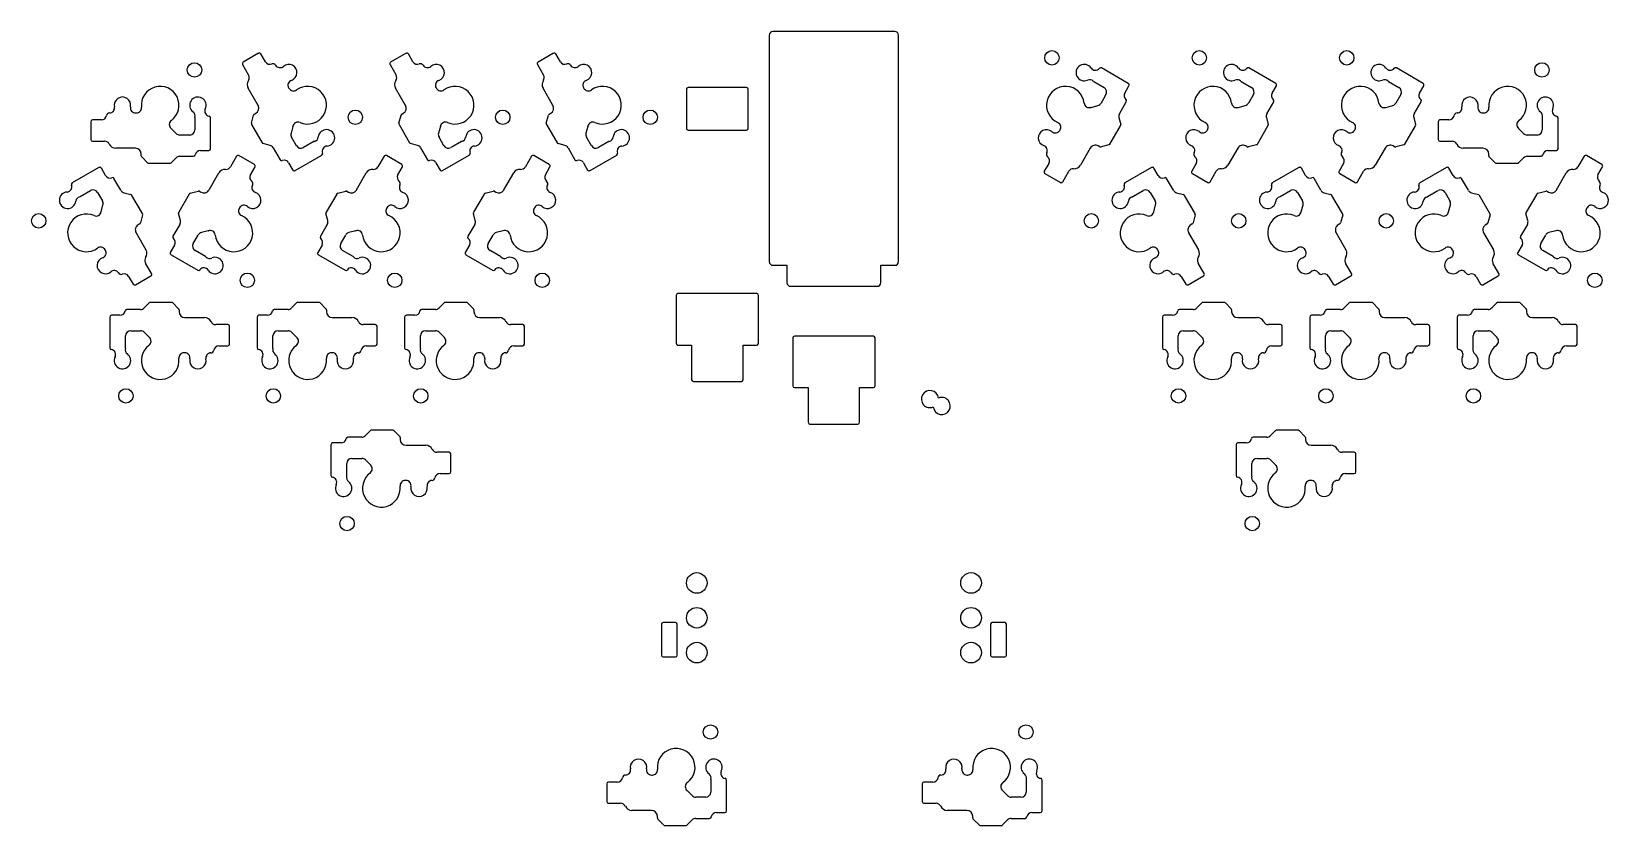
# Model space of a CAD drawing. Header units: millimetres. Extents: x 137 to 367, y -176 to -60.
import ezdxf

# ---------------------------------------------------------------- set-up
doc = ezdxf.new("R2010")
doc.units = ezdxf.units.MM

msp = doc.modelspace()

# ---------------------------------------------------------------- linework, layer by layer
for p, q in [((244.57, -60.93), (244.57, -93.95)), ((262.89, -60.39), (245.11, -60.39)), ((263.43, -93.95), (263.43, -60.93)), ((170.11, -63.57), (167.86, -64.87)), ((171.11, -64.8), (170.45, -63.66)), ((191.61, -63.57), (189.36, -64.87)), ((192.61, -64.8), (191.95, -63.66)), ((213.11, -63.57), (210.86, -64.87)), ((214.11, -64.8), (213.45, -63.66)), ((167.77, -65.21), (168.65, -66.75)), ((189.27, -65.21), (190.15, -66.75)), ((210.77, -65.21), (211.65, -66.75)), ((296.92, -67.95), (293.03, -65.7)), ((318.42, -67.95), (314.53, -65.7)), ((339.92, -67.95), (336.03, -65.7)), ((170.02, -71.16), (168.58, -68.67)), ((174.48, -68.6), (174.54, -68.69)), ((191.52, -71.16), (190.08, -68.67)), ((195.98, -68.6), (196.04, -68.69)), ((213.02, -71.16), (211.58, -68.67)), ((217.48, -68.6), (217.54, -68.69)), ((232.5, -68.82), (232.5, -74.52)), ((241.25, -68.57), (232.75, -68.57)), ((241.5, -74.52), (241.5, -68.82)), ((291.88, -67.69), (293.39, -68.57)), ((296.4, -69.36), (297.02, -68.29)), ((313.38, -67.69), (314.89, -68.57)), ((317.9, -69.36), (318.52, -68.29)), ((334.88, -67.69), (336.39, -68.57)), ((339.4, -69.36), (340.02, -68.29)), ((291.49, -71.45), (292.49, -71.18)), ((293.67, -69.59), (292.95, -70.83)), ((295.63, -72.38), (296.64, -70.64)), ((312.99, -71.45), (313.99, -71.18)), ((315.17, -69.59), (314.45, -70.83)), ((317.13, -72.38), (318.14, -70.64)), ((334.49, -71.45), (335.49, -71.18)), ((336.67, -69.59), (335.95, -70.83)), ((338.63, -72.38), (339.64, -70.64)), ((145.62, -73.54), (145.62, -76.14)), ((147.19, -73.29), (145.88, -73.29)), ((152.16, -72.27), (152.27, -72.27)), ((160.8, -72.99), (160.8, -74.74)), ((163.1, -77.49), (163.1, -72.99)), ((169.06, -73.76), (169.37, -72.6)), ((169.49, -72.45), (169.7, -72.32)), ((190.56, -73.76), (190.87, -72.6)), ((190.99, -72.45), (191.2, -72.32)), ((212.06, -73.76), (212.37, -72.6)), ((212.49, -72.45), (212.7, -72.32)), ((295.56, -72.95), (295.83, -73.95)), ((317.06, -72.95), (317.33, -73.95)), ((338.56, -72.95), (338.83, -73.95)), ((342.12, -73.54), (342.12, -76.14)), ((343.69, -73.29), (342.38, -73.29)), ((348.66, -72.27), (348.77, -72.27)), ((357.3, -72.99), (357.3, -74.74)), ((359.6, -77.49), (359.6, -72.99)), ((157.35, -74.54), (158.08, -75.27)), ((160.05, -75.49), (158.61, -75.49)), ((169.09, -73.95), (170.62, -76.61)), ((175.11, -74.23), (174.84, -75.23)), ((175.63, -77.04), (174.91, -75.8)), ((190.59, -73.95), (192.12, -76.61)), ((196.61, -74.23), (196.34, -75.23)), ((197.13, -77.04), (196.41, -75.8)), ((212.09, -73.95), (213.62, -76.61)), ((218.11, -74.23), (217.84, -75.23)), ((218.63, -77.04), (217.91, -75.8)), ((232.75, -74.77), (241.25, -74.77)), ((286.93, -74.81), (286.98, -74.72)), ((294.26, -76.81), (295.8, -74.14)), ((308.43, -74.81), (308.48, -74.72)), ((315.76, -76.81), (317.3, -74.14)), ((329.93, -74.81), (329.98, -74.72)), ((337.26, -76.81), (338.8, -74.14)), ((353.85, -74.54), (354.58, -75.27)), ((356.55, -75.49), (355.11, -75.49)), ((145.88, -76.39), (147.65, -76.39)), ((152.15, -77.42), (149.28, -77.42)), ((161.61, -77.74), (162.85, -77.74)), ((171.77, -77), (170.77, -76.73)), ((172.23, -77.35), (173.24, -79.09)), ((178.17, -76.44), (176.66, -77.31)), ((193.27, -77), (192.27, -76.73)), ((193.73, -77.35), (194.74, -79.09)), ((199.67, -76.44), (198.16, -77.31)), ((214.77, -77), (213.77, -76.73)), ((215.23, -77.35), (216.24, -79.09)), ((221.17, -76.44), (219.66, -77.31)), ((291.38, -77.4), (289.95, -79.89)), ((292.76, -77.21), (292.55, -77.08)), ((294.11, -76.92), (292.95, -77.23)), ((312.88, -77.4), (311.45, -79.89)), ((314.26, -77.21), (314.05, -77.08)), ((315.61, -76.92), (314.45, -77.23)), ((334.38, -77.4), (332.95, -79.89)), ((335.76, -77.21), (335.55, -77.08)), ((337.11, -76.92), (335.95, -77.23)), ((342.38, -76.39), (344.15, -76.39)), ((348.65, -77.42), (345.77, -77.42)), ((358.11, -77.74), (359.35, -77.74)), ((146.82, -80.22), (142.93, -82.47)), ((147.78, -81.38), (147.17, -80.31)), ((153, -78.52), (153, -78.27)), ((153.92, -79.54), (153.07, -78.69)), ((154.1, -79.61), (157.18, -79.61)), ((158.08, -78.81), (157.35, -79.54)), ((158.61, -78.59), (160.62, -78.59)), ((166.89, -78.58), (166, -80.12)), ((169.48, -79.79), (167.23, -78.49)), ((168.92, -81.27), (169.58, -80.13)), ((174.47, -79.52), (175.08, -80.59)), ((175.43, -80.68), (179.32, -78.43)), ((188.39, -78.58), (187.5, -80.12)), ((190.98, -79.79), (188.73, -78.49)), ((190.42, -81.27), (191.08, -80.13)), ((195.97, -79.52), (196.58, -80.59)), ((196.93, -80.68), (200.82, -78.43)), ((209.89, -78.58), (209, -80.12)), ((212.48, -79.79), (210.23, -78.49)), ((211.92, -81.27), (212.58, -80.13)), ((217.47, -79.52), (218.08, -80.59)), ((218.43, -80.68), (222.32, -78.43)), ((285.33, -79.63), (284.67, -80.77)), ((300.32, -80.22), (296.43, -82.47)), ((301.28, -81.38), (300.67, -80.31)), ((306.83, -79.63), (306.17, -80.77)), ((321.82, -80.22), (317.93, -82.47)), ((322.78, -81.38), (322.17, -80.31)), ((328.33, -79.63), (327.67, -80.77)), ((343.32, -80.22), (339.43, -82.47)), ((344.28, -81.38), (343.67, -80.31)), ((349.5, -78.52), (349.5, -78.27)), ((350.42, -79.54), (349.57, -78.69)), ((350.6, -79.61), (353.68, -79.61)), ((354.58, -78.81), (353.85, -79.54)), ((355.11, -78.59), (357.12, -78.59)), ((363.39, -78.58), (362.5, -80.12)), ((365.98, -79.79), (363.73, -78.49)), ((365.42, -81.27), (366.08, -80.13)), ((150.02, -83.55), (149.01, -81.81)), ((162.87, -83.5), (164.3, -81.01)), ((184.37, -83.5), (185.8, -81.01)), ((205.87, -83.5), (207.3, -81.01)), ((284.77, -81.11), (287.02, -82.41)), ((287.36, -82.32), (288.25, -80.78)), ((303.52, -83.55), (302.51, -81.81)), ((306.27, -81.11), (308.52, -82.41)), ((308.86, -82.32), (309.75, -80.78)), ((325.02, -83.55), (324.01, -81.81)), ((327.77, -81.11), (330.02, -82.41)), ((330.36, -82.32), (331.25, -80.78)), ((346.52, -83.55), (345.51, -81.81)), ((359.37, -83.5), (360.8, -81.01)), ((144.08, -84.46), (145.59, -83.59)), ((146.62, -83.86), (147.34, -85.1)), ((150.48, -83.9), (151.48, -84.17)), ((153.16, -86.95), (151.63, -84.29)), ((159.99, -84.09), (158.45, -86.76)), ((160.14, -83.98), (161.3, -83.67)), ((161.49, -83.69), (161.7, -83.82)), ((181.49, -84.09), (179.95, -86.76)), ((181.64, -83.98), (182.8, -83.67)), ((182.99, -83.69), (183.2, -83.82)), ((202.99, -84.09), (201.45, -86.76)), ((203.14, -83.98), (204.3, -83.67)), ((204.49, -83.69), (204.7, -83.82)), ((297.58, -84.46), (299.09, -83.59)), ((300.12, -83.86), (300.84, -85.1)), ((303.98, -83.9), (304.98, -84.17)), ((306.66, -86.95), (305.13, -84.29)), ((319.08, -84.46), (320.59, -83.59)), ((321.62, -83.86), (322.34, -85.1)), ((325.48, -83.9), (326.48, -84.17)), ((328.16, -86.95), (326.63, -84.29)), ((340.58, -84.46), (342.09, -83.59)), ((343.12, -83.86), (343.84, -85.1)), ((346.98, -83.9), (347.98, -84.17)), ((349.66, -86.95), (348.13, -84.29)), ((356.49, -84.09), (354.95, -86.76)), ((356.64, -83.98), (357.8, -83.67)), ((357.99, -83.69), (358.2, -83.82)), ((147.14, -86.67), (147.41, -85.67)), ((153.19, -87.14), (152.88, -88.3)), ((158.69, -87.95), (158.42, -86.95)), ((167.32, -86.09), (167.27, -86.18)), ((180.19, -87.95), (179.92, -86.95)), ((188.82, -86.09), (188.77, -86.18)), ((201.69, -87.95), (201.42, -86.95)), ((210.32, -86.09), (210.27, -86.18)), ((300.64, -86.67), (300.91, -85.67)), ((306.69, -87.14), (306.38, -88.3)), ((322.14, -86.67), (322.41, -85.67)), ((328.19, -87.14), (327.88, -88.3)), ((343.64, -86.67), (343.91, -85.67)), ((349.69, -87.14), (349.38, -88.3)), ((355.19, -87.95), (354.92, -86.95)), ((363.82, -86.09), (363.77, -86.18)), ((152.76, -88.45), (152.55, -88.58)), ((158.62, -88.52), (157.61, -90.26)), ((162.76, -89.45), (161.76, -89.72)), ((180.12, -88.52), (179.11, -90.26)), ((184.26, -89.45), (183.26, -89.72)), ((201.62, -88.52), (200.61, -90.26)), ((205.76, -89.45), (204.76, -89.72)), ((306.26, -88.45), (306.05, -88.58)), ((327.76, -88.45), (327.55, -88.58)), ((349.26, -88.45), (349.05, -88.58)), ((355.12, -88.52), (354.11, -90.26)), ((359.26, -89.45), (358.26, -89.72)), ((152.23, -89.74), (153.67, -92.23)), ((157.85, -91.54), (157.23, -92.61)), ((160.58, -91.31), (161.3, -90.07)), ((179.35, -91.54), (178.73, -92.61)), ((182.08, -91.31), (182.8, -90.07)), ((200.85, -91.54), (200.23, -92.61)), ((203.58, -91.31), (204.3, -90.07)), ((305.73, -89.74), (307.17, -92.23)), ((327.23, -89.74), (328.67, -92.23)), ((348.73, -89.74), (350.17, -92.23)), ((354.35, -91.54), (353.73, -92.61)), ((357.08, -91.31), (357.8, -90.07)), ((147.77, -92.3), (147.71, -92.21)), ((154.48, -95.69), (153.6, -94.15)), ((157.33, -92.95), (161.22, -95.2)), ((162.37, -93.21), (160.86, -92.33)), ((178.83, -92.95), (182.72, -95.2)), ((183.87, -93.21), (182.36, -92.33)), ((200.33, -92.95), (204.22, -95.2)), ((205.37, -93.21), (203.86, -92.33)), ((301.27, -92.3), (301.21, -92.21)), ((307.98, -95.69), (307.1, -94.15)), ((322.77, -92.3), (322.71, -92.21)), ((329.48, -95.69), (328.6, -94.15)), ((344.27, -92.3), (344.21, -92.21)), ((350.98, -95.69), (350.1, -94.15)), ((353.83, -92.95), (357.72, -95.2)), ((358.87, -93.21), (357.36, -92.33)), ((151.14, -96.1), (151.8, -97.24)), ((152.14, -97.33), (154.39, -96.03)), ((245.11, -94.49), (247.15, -94.49)), ((247.15, -94.49), (247.15, -97.01)), ((260.85, -94.49), (262.89, -94.49)), ((260.85, -97.01), (260.85, -94.49)), ((304.64, -96.1), (305.3, -97.24)), ((305.64, -97.33), (307.89, -96.03)), ((326.14, -96.1), (326.8, -97.24)), ((327.14, -97.33), (329.39, -96.03)), ((347.64, -96.1), (348.3, -97.24)), ((348.64, -97.33), (350.89, -96.03)), ((231, -98.87), (231, -105.87)), ((242.75, -98.62), (231.25, -98.62)), ((243, -105.87), (243, -98.87)), ((247.69, -97.55), (260.31, -97.55)), ((152.89, -100.93), (150.88, -100.93)), ((153.42, -100.71), (154.15, -99.98)), ((157.4, -99.91), (154.32, -99.91)), ((157.58, -99.98), (158.43, -100.83)), ((158.5, -101), (158.5, -101.25)), ((174.39, -100.93), (172.38, -100.93)), ((174.92, -100.71), (175.65, -99.98)), ((178.9, -99.91), (175.82, -99.91)), ((179.08, -99.98), (179.93, -100.83)), ((180, -101), (180, -101.25)), ((195.89, -100.93), (193.88, -100.93)), ((196.42, -100.71), (197.15, -99.98)), ((200.4, -99.91), (197.32, -99.91)), ((200.58, -99.98), (201.43, -100.83)), ((201.5, -101), (201.5, -101.25)), ((306.39, -100.93), (304.38, -100.93)), ((306.92, -100.71), (307.65, -99.98)), ((310.9, -99.91), (307.82, -99.91)), ((311.08, -99.98), (311.93, -100.83)), ((312, -101), (312, -101.25)), ((327.89, -100.93), (325.88, -100.93)), ((328.42, -100.71), (329.15, -99.98)), ((332.4, -99.91), (329.32, -99.91)), ((332.58, -99.98), (333.43, -100.83)), ((333.5, -101), (333.5, -101.25)), ((349.39, -100.93), (347.38, -100.93)), ((349.92, -100.71), (350.65, -99.98)), ((353.9, -99.91), (350.82, -99.91)), ((354.08, -99.98), (354.93, -100.83)), ((355, -101), (355, -101.25)), ((148.4, -102.03), (148.4, -106.53)), ((149.89, -101.78), (148.65, -101.78)), ((159.35, -102.11), (162.22, -102.11)), ((165.62, -103.13), (163.85, -103.13)), ((165.88, -105.98), (165.88, -103.38)), ((169.9, -102.03), (169.9, -106.53)), ((171.39, -101.78), (170.15, -101.78)), ((180.85, -102.11), (183.72, -102.11)), ((187.12, -103.13), (185.35, -103.13)), ((187.38, -105.98), (187.38, -103.38)), ((191.4, -102.03), (191.4, -106.53)), ((192.89, -101.78), (191.65, -101.78)), ((202.35, -102.11), (205.22, -102.11)), ((208.62, -103.13), (206.85, -103.13)), ((208.88, -105.98), (208.88, -103.38)), ((301.9, -102.03), (301.9, -106.53)), ((303.39, -101.78), (302.15, -101.78)), ((312.85, -102.11), (315.73, -102.11)), ((319.12, -103.13), (317.35, -103.13)), ((319.38, -105.98), (319.38, -103.38)), ((323.4, -102.03), (323.4, -106.53)), ((324.89, -101.78), (323.65, -101.78)), ((334.35, -102.11), (337.23, -102.11)), ((340.62, -103.13), (338.85, -103.13)), ((340.88, -105.98), (340.88, -103.38)), ((344.9, -102.03), (344.9, -106.53)), ((346.39, -101.78), (345.15, -101.78)), ((355.85, -102.11), (358.73, -102.11)), ((362.12, -103.13), (360.35, -103.13)), ((362.38, -105.98), (362.38, -103.38)), ((150.7, -106.53), (150.7, -104.78)), ((151.45, -104.03), (152.89, -104.03)), ((154.15, -104.98), (153.42, -104.25)), ((172.2, -106.53), (172.2, -104.78)), ((172.95, -104.03), (174.39, -104.03)), ((175.65, -104.98), (174.92, -104.25)), ((193.7, -106.53), (193.7, -104.78)), ((194.45, -104.03), (195.89, -104.03)), ((197.15, -104.98), (196.42, -104.25)), ((248, -105.08), (248, -112.08)), ((259.75, -104.83), (248.25, -104.83)), ((260, -112.08), (260, -105.08)), ((304.2, -106.53), (304.2, -104.78)), ((304.95, -104.03), (306.39, -104.03)), ((307.65, -104.98), (306.92, -104.25)), ((325.7, -106.53), (325.7, -104.78)), ((326.45, -104.03), (327.89, -104.03)), ((329.15, -104.98), (328.42, -104.25)), ((347.2, -106.53), (347.2, -104.78)), ((347.95, -104.03), (349.39, -104.03)), ((350.65, -104.98), (349.92, -104.25)), ((159.34, -107.25), (159.23, -107.25)), ((164.31, -106.23), (165.62, -106.23)), ((180.84, -107.25), (180.73, -107.25)), ((185.81, -106.23), (187.12, -106.23)), ((202.34, -107.25), (202.23, -107.25)), ((207.31, -106.23), (208.62, -106.23)), ((231.25, -106.12), (233.25, -106.12)), ((233.25, -106.12), (233.25, -111.17)), ((240.75, -111.17), (240.75, -106.12)), ((240.75, -106.12), (242.75, -106.12)), ((312.84, -107.25), (312.73, -107.25)), ((317.81, -106.23), (319.12, -106.23)), ((334.34, -107.25), (334.23, -107.25)), ((339.31, -106.23), (340.62, -106.23)), ((355.84, -107.25), (355.73, -107.25)), ((360.81, -106.23), (362.12, -106.23)), ((233.5, -111.42), (240.5, -111.42)), ((248.25, -112.33), (250.25, -112.33)), ((250.25, -112.33), (250.25, -117.38)), ((257.75, -117.38), (257.75, -112.33)), ((257.75, -112.33), (259.75, -112.33)), ((185.14, -119.55), (183.12, -119.55)), ((185.67, -119.33), (186.4, -118.6)), ((189.65, -118.53), (186.57, -118.53)), ((189.83, -118.6), (190.68, -119.45)), ((250.5, -117.63), (257.5, -117.63)), ((317.14, -119.55), (315.12, -119.55)), ((317.67, -119.33), (318.4, -118.6)), ((321.65, -118.53), (318.57, -118.53)), ((321.83, -118.6), (322.68, -119.45)), ((180.65, -120.65), (180.65, -125.15)), ((182.14, -120.4), (180.9, -120.4)), ((190.75, -119.62), (190.75, -119.88)), ((191.6, -120.72), (194.47, -120.72)), ((197.88, -121.75), (196.1, -121.75)), ((312.65, -120.65), (312.65, -125.15)), ((314.14, -120.4), (312.9, -120.4)), ((322.75, -119.62), (322.75, -119.88)), ((323.6, -120.72), (326.48, -120.72)), ((329.88, -121.75), (328.1, -121.75)), ((182.95, -125.15), (182.95, -123.4)), ((183.7, -122.65), (185.14, -122.65)), ((186.4, -123.6), (185.67, -122.87)), ((198.12, -124.6), (198.12, -122)), ((314.95, -125.15), (314.95, -123.4)), ((315.7, -122.65), (317.14, -122.65)), ((318.4, -123.6), (317.67, -122.87)), ((330.12, -124.6), (330.12, -122)), ((191.59, -125.88), (191.48, -125.88)), ((196.56, -124.85), (197.88, -124.85)), ((323.59, -125.88), (323.48, -125.88)), ((328.56, -124.85), (329.88, -124.85)), ((228.85, -146.84), (228.85, -151.34)), ((230.9, -146.59), (229.1, -146.59)), ((231.15, -151.34), (231.15, -146.84)), ((276.85, -146.84), (276.85, -151.34)), ((278.9, -146.59), (277.1, -146.59)), ((279.15, -151.34), (279.15, -146.84)), ((229.1, -151.59), (230.9, -151.59)), ((277.1, -151.59), (278.9, -151.59)), ((220.88, -170.1), (220.88, -172.7)), ((222.44, -169.85), (221.12, -169.85)), ((227.41, -168.83), (227.52, -168.83)), ((236.05, -169.55), (236.05, -171.3)), ((238.35, -174.05), (238.35, -169.55)), ((266.88, -170.1), (266.88, -172.7)), ((268.44, -169.85), (267.12, -169.85)), ((273.41, -168.83), (273.52, -168.83)), ((282.05, -169.55), (282.05, -171.3)), ((284.35, -174.05), (284.35, -169.55)), ((232.6, -171.1), (233.33, -171.83)), ((235.3, -172.05), (233.86, -172.05)), ((278.6, -171.1), (279.33, -171.83)), ((281.3, -172.05), (279.86, -172.05)), ((221.12, -172.95), (222.9, -172.95)), ((227.4, -173.98), (224.53, -173.98)), ((236.86, -174.3), (238.1, -174.3)), ((267.12, -172.95), (268.9, -172.95)), ((273.4, -173.98), (270.52, -173.98)), ((282.86, -174.3), (284.1, -174.3)), ((228.25, -175.08), (228.25, -174.83)), ((229.17, -176.11), (228.32, -175.26)), ((229.35, -176.18), (232.43, -176.18)), ((233.33, -175.37), (232.6, -176.11)), ((233.86, -175.15), (235.88, -175.15)), ((274.25, -175.08), (274.25, -174.83)), ((275.17, -176.11), (274.32, -175.26)), ((275.35, -176.18), (278.43, -176.18)), ((279.33, -175.37), (278.6, -176.11)), ((279.86, -175.15), (281.88, -175.15))]:
    msp.add_line(p, q)
for centre, radius in [((285.79, -64.23), 1.05), ((307.29, -64.23), 1.05), ((328.79, -64.23), 1.05), ((160.75, -65.99), 1.05), ((357.25, -65.99), 1.05), ((184.21, -72.9), 1.05), ((205.71, -72.9), 1.05), ((227.21, -72.9), 1.05), ((138.04, -88), 1.05), ((291.54, -88), 1.05), ((313.04, -88), 1.05), ((334.54, -88), 1.05), ((168.46, -96.67), 1.05), ((189.96, -96.67), 1.05), ((211.46, -96.67), 1.05), ((364.96, -96.67), 1.05), ((150.75, -113.53), 1.05), ((172.25, -113.53), 1.05), ((193.75, -113.53), 1.05), ((304.25, -113.53), 1.05), ((325.75, -113.53), 1.05), ((347.25, -113.53), 1.05), ((183, -132.15), 1.05), ((315, -132.15), 1.05), ((234, -140.81), 1.5), ((274, -140.81), 1.5), ((234, -145.89), 1.5), ((274, -145.89), 1.5), ((234, -150.97), 1.5), ((274, -150.97), 1.5), ((236, -162.55), 1.05), ((282, -162.55), 1.05)]:
    msp.add_circle(centre, radius)
for centre, radius, start, end in [((245.11, -60.93), 0.54, 90, 180), ((262.89, -60.93), 0.54, 0, 90), ((170.23, -63.79), 0.25, 30, 120), ((191.73, -63.79), 0.25, 30, 120), ((213.23, -63.79), 0.25, 30, 120), ((167.98, -65.09), 0.25, 120, 210), ((171.76, -64.42), 0.75, 210, 291.6145), ((172.2, -65.54), 0.45, 31.8377, 111.6145), ((173.22, -64.91), 0.75, 211.8377, 311.106), ((174.5, -66.38), 1.2, 288.9125, 131.0871), ((189.48, -65.09), 0.25, 120, 210), ((193.26, -64.42), 0.75, 210, 291.6145), ((193.7, -65.54), 0.45, 31.8377, 111.6145), ((194.72, -64.91), 0.75, 211.8377, 311.106), ((196, -66.38), 1.2, 288.9125, 131.0871), ((210.98, -65.09), 0.25, 120, 210), ((214.76, -64.42), 0.75, 210, 291.6145), ((215.2, -65.54), 0.45, 31.8377, 111.6145), ((216.22, -64.91), 0.75, 211.8377, 311.106), ((217.5, -66.38), 1.2, 288.9125, 131.0871), ((290.5, -66.38), 1.2, 33.7901, 293.5189), ((292.12, -65.29), 0.75, 213.7901, 321.4018), ((292.9, -65.92), 0.25, 60, 141.4018), ((312, -66.38), 1.2, 33.7901, 293.5189), ((313.62, -65.29), 0.75, 213.7901, 321.4018), ((314.4, -65.92), 0.25, 60, 141.4018), ((333.5, -66.38), 1.2, 33.7901, 293.5189), ((335.12, -65.29), 0.75, 213.7901, 321.4018), ((335.9, -65.92), 0.25, 60, 141.4018), ((155.75, -71.14), 2.75, 306.4051, 546.1506), ((169.49, -68.14), 1.05, 145.5028, 210), ((168, -67.13), 0.75, 325.5176, 30), ((175.13, -68.22), 0.75, 108.9125, 210), ((175.19, -68.31), 0.75, 210, 306.1506), ((177.25, -71.14), 2.75, 246.4051, 126.1506), ((190.99, -68.14), 1.05, 145.5028, 210), ((189.5, -67.13), 0.75, 325.5176, 30), ((196.63, -68.22), 0.75, 108.9125, 210), ((196.69, -68.31), 0.75, 210, 306.1506), ((198.75, -71.14), 2.75, 246.4051, 126.1506), ((212.49, -68.14), 1.05, 145.5028, 210), ((211, -67.13), 0.75, 325.5176, 30), ((218.13, -68.22), 0.75, 108.9125, 210), ((218.19, -68.31), 0.75, 210, 306.1506), ((220.25, -71.14), 2.75, 246.4051, 126.1506), ((232.75, -68.82), 0.25, 90, 180), ((241.25, -68.82), 0.25, 0, 90), ((287.75, -71.14), 2.75, 6.4051, 246.1506), ((291.28, -68.16), 0.75, 43.6147, 113.5041), ((292, -67.48), 0.25, 223.6147, 240), ((293.02, -69.22), 0.75, 330, 60), ((296.8, -68.17), 0.25, 330, 60), ((309.25, -71.14), 2.75, 6.4051, 246.1506), ((312.78, -68.16), 0.75, 43.6147, 113.5041), ((313.5, -67.48), 0.25, 223.6147, 240), ((314.52, -69.22), 0.75, 330, 60), ((318.3, -68.17), 0.25, 330, 60), ((330.75, -71.14), 2.75, 6.4051, 246.1506), ((334.28, -68.16), 0.75, 43.6147, 113.5041), ((335, -67.48), 0.25, 223.6147, 240), ((336.02, -69.22), 0.75, 330, 60), ((339.8, -68.17), 0.25, 330, 60), ((352.25, -71.14), 2.75, 306.4051, 546.1506), ((150.25, -71.14), 1.2, 348.9125, 551.0871), ((161.25, -71.14), 1.2, 333.7901, 593.5189), ((169.28, -71.58), 0.85, 300, 30), ((190.78, -71.58), 0.85, 300, 30), ((212.28, -71.58), 0.85, 300, 30), ((291.23, -70.75), 0.75, 186.4199, 289.2931), ((292.3, -70.46), 0.75, 285, 330), ((297.05, -69.74), 0.75, 150, 231.3731), ((296.42, -70.52), 0.25, 330, 51.3731), ((312.73, -70.75), 0.75, 186.4199, 289.2931), ((313.8, -70.46), 0.75, 285, 330), ((318.55, -69.74), 0.75, 150, 231.3731), ((317.92, -70.52), 0.25, 330, 51.3731), ((334.23, -70.75), 0.75, 186.4199, 289.2931), ((335.3, -70.46), 0.75, 285, 330), ((340.05, -69.74), 0.75, 150, 231.3731), ((339.42, -70.52), 0.25, 330, 51.3731), ((346.75, -71.14), 1.2, 348.9125, 551.0871), ((357.75, -71.14), 1.2, 333.7901, 593.5189), ((145.88, -73.54), 0.25, 90, 180), ((147.19, -72.54), 0.75, 270, 351.6145), ((148.38, -72.72), 0.45, 91.8377, 171.6145), ((148.34, -71.52), 0.75, 271.8377, 371.106), ((152.16, -71.52), 0.75, 168.9125, 270), ((152.27, -71.52), 0.75, 270, 366.1506), ((157.83, -73.96), 0.75, 126.4199, 229.2931), ((160.09, -72.71), 0.75, 343.6147, 413.5041), ((161.05, -72.99), 0.25, 523.6147, 540), ((163, -72), 0.75, 153.7901, 261.4018), ((162.85, -72.99), 0.25, 0, 81.4018), ((169.61, -72.66), 0.25, 120, 165), ((191.11, -72.66), 0.25, 120, 165), ((212.61, -72.66), 0.25, 120, 165), ((291.56, -71.69), 0.25, 105, 109.2931), ((296.28, -72.76), 0.75, 150, 195), ((313.06, -71.69), 0.25, 105, 109.2931), ((317.78, -72.76), 0.75, 150, 195), ((334.56, -71.69), 0.25, 105, 109.2931), ((339.28, -72.76), 0.75, 150, 195), ((342.38, -73.54), 0.25, 90, 180), ((343.69, -72.54), 0.75, 270, 351.6145), ((344.88, -72.72), 0.45, 91.8377, 171.6145), ((344.84, -71.52), 0.75, 271.8377, 371.106), ((348.66, -71.52), 0.75, 168.9125, 270), ((348.77, -71.52), 0.75, 270, 366.1506), ((354.33, -73.96), 0.75, 126.4199, 229.2931), ((356.59, -72.71), 0.75, 343.6147, 413.5041), ((357.55, -72.99), 0.25, 523.6147, 540), ((359.5, -72), 0.75, 153.7901, 261.4018), ((359.35, -72.99), 0.25, 0, 81.4018), ((157.18, -74.72), 0.25, 45, 49.2931), ((158.61, -74.74), 0.75, 225, 270), ((160.05, -74.74), 0.75, 270, 360), ((169.3, -73.82), 0.25, 165, 210), ((175.56, -75.42), 0.75, 165, 210), ((175.85, -74.35), 0.75, 66.4199, 169.2931), ((174.87, -74.16), 0.25, 345, 349.2931), ((178.06, -75.68), 0.75, 283.6147, 353.5041), ((180, -75.9), 1.2, 273.7901, 173.5189), ((190.8, -73.82), 0.25, 165, 210), ((197.06, -75.42), 0.75, 165, 210), ((197.35, -74.35), 0.75, 66.4199, 169.2931), ((196.37, -74.16), 0.25, 345, 349.2931), ((199.56, -75.68), 0.75, 283.6147, 353.5041), ((201.5, -75.9), 1.2, 273.7901, 173.5189), ((212.3, -73.82), 0.25, 165, 210), ((218.56, -75.42), 0.75, 165, 210), ((218.85, -74.35), 0.75, 66.4199, 169.2931), ((217.87, -74.16), 0.25, 345, 349.2931), ((221.06, -75.68), 0.75, 283.6147, 353.5041), ((223, -75.9), 1.2, 273.7901, 173.5189), ((232.75, -74.52), 0.25, 180, 270), ((241.25, -74.52), 0.25, 270, 360), ((285, -75.9), 1.2, 48.9125, 251.0871), ((286.28, -74.43), 0.75, 228.9125, 330), ((286.33, -74.34), 0.75, 330, 66.1506), ((295.59, -74.02), 0.25, 330, 15), ((306.5, -75.9), 1.2, 48.9125, 251.0871), ((307.78, -74.43), 0.75, 228.9125, 330), ((307.83, -74.34), 0.75, 330, 66.1506), ((317.09, -74.02), 0.25, 330, 15), ((328, -75.9), 1.2, 48.9125, 251.0871), ((329.28, -74.43), 0.75, 228.9125, 330), ((329.33, -74.34), 0.75, 330, 66.1506), ((338.59, -74.02), 0.25, 330, 15), ((353.68, -74.72), 0.25, 45, 49.2931), ((355.11, -74.74), 0.75, 225, 270), ((356.55, -74.74), 0.75, 270, 360), ((145.88, -76.14), 0.25, 180, 270), ((147.65, -77.14), 0.75, 25.5176, 90), ((149.28, -76.36), 1.05, 205.5028, 270), ((152.15, -78.27), 0.85, 0, 90), ((161.61, -78.49), 0.75, 90, 171.3731), ((162.85, -77.49), 0.25, 270, 360), ((170.84, -76.49), 0.25, 210, 255), ((171.58, -77.72), 0.75, 30, 75), ((176.28, -76.66), 0.75, 210, 300), ((178.3, -76.65), 0.25, 103.6147, 120), ((179.2, -78.21), 0.25, 300, 21.4018), ((180.13, -77.85), 0.75, 93.7901, 201.4018), ((192.34, -76.49), 0.25, 210, 255), ((193.08, -77.72), 0.75, 30, 75), ((197.78, -76.66), 0.75, 210, 300), ((199.8, -76.65), 0.25, 103.6147, 120), ((200.7, -78.21), 0.25, 300, 21.4018), ((201.63, -77.85), 0.75, 93.7901, 201.4018), ((213.84, -76.49), 0.25, 210, 255), ((214.58, -77.72), 0.75, 30, 75), ((219.28, -76.66), 0.75, 210, 300), ((221.3, -76.65), 0.25, 103.6147, 120), ((222.2, -78.21), 0.25, 300, 21.4018), ((223.13, -77.85), 0.75, 93.7901, 201.4018), ((284.37, -77.75), 0.75, 331.8377, 71.106), ((285.43, -78.31), 0.45, 151.8377, 231.6145), ((292.12, -77.82), 0.85, 60, 150), ((292.89, -76.99), 0.25, 240, 285), ((294.05, -76.68), 0.25, 285, 330), ((305.87, -77.75), 0.75, 331.8377, 71.106), ((306.93, -78.31), 0.45, 151.8377, 231.6145), ((313.62, -77.82), 0.85, 60, 150), ((314.39, -76.99), 0.25, 240, 285), ((315.55, -76.68), 0.25, 285, 330), ((327.37, -77.75), 0.75, 331.8377, 71.106), ((328.43, -78.31), 0.45, 151.8377, 231.6145), ((335.12, -77.82), 0.85, 60, 150), ((335.89, -76.99), 0.25, 240, 285), ((337.05, -76.68), 0.25, 285, 330), ((342.38, -76.14), 0.25, 180, 270), ((344.15, -77.14), 0.75, 25.5176, 90), ((345.77, -76.36), 1.05, 205.5028, 270), ((348.65, -78.27), 0.85, 0, 90), ((358.11, -78.49), 0.75, 90, 171.3731), ((359.35, -77.49), 0.25, 270, 360), ((146.95, -80.44), 0.25, 30, 120), ((153.25, -78.52), 0.25, 180, 225), ((154.1, -79.36), 0.25, 225, 270), ((157.18, -79.36), 0.25, 270, 315), ((158.61, -79.34), 0.75, 90, 135), ((160.62, -78.34), 0.25, 270, 351.3731), ((165.35, -79.75), 0.75, 265.5176, 330), ((167.11, -78.71), 0.25, 60, 150), ((169.36, -80.01), 0.25, 330, 60), ((173.45, -78.96), 0.25, 210, 291.3731), ((173.82, -79.89), 0.75, 30, 111.3731), ((186.85, -79.75), 0.75, 265.5176, 330), ((188.61, -78.71), 0.25, 60, 150), ((190.86, -80.01), 0.25, 330, 60), ((194.95, -78.96), 0.25, 210, 291.3731), ((195.32, -79.89), 0.75, 30, 111.3731), ((208.35, -79.75), 0.75, 265.5176, 330), ((210.11, -78.71), 0.25, 60, 150), ((212.36, -80.01), 0.25, 330, 60), ((216.45, -78.96), 0.25, 210, 291.3731), ((216.82, -79.89), 0.75, 30, 111.3731), ((284.68, -79.26), 0.75, 330, 51.6145), ((288.9, -81.15), 0.75, 85.5176, 150), ((289.04, -79.36), 1.05, 265.5028, 330), ((300.45, -80.44), 0.25, 30, 120), ((306.18, -79.26), 0.75, 330, 51.6145), ((310.4, -81.15), 0.75, 85.5176, 150), ((310.54, -79.36), 1.05, 265.5028, 330), ((321.95, -80.44), 0.25, 30, 120), ((327.68, -79.26), 0.75, 330, 51.6145), ((331.9, -81.15), 0.75, 85.5176, 150), ((332.04, -79.36), 1.05, 265.5028, 330), ((343.45, -80.44), 0.25, 30, 120), ((349.75, -78.52), 0.25, 180, 225), ((350.6, -79.36), 0.25, 225, 270), ((353.68, -79.36), 0.25, 270, 315), ((355.11, -79.34), 0.75, 90, 135), ((357.12, -78.34), 0.25, 270, 351.3731), ((361.85, -79.75), 0.75, 265.5176, 330), ((363.61, -78.71), 0.25, 60, 150), ((365.86, -80.01), 0.25, 330, 60), ((142.12, -83.05), 0.75, 273.7901, 21.4018), ((143.05, -82.69), 0.25, 120, 201.4018), ((148.43, -81.01), 0.75, 210, 291.3731), ((148.8, -81.94), 0.25, 30, 111.3731), ((165.21, -81.54), 1.05, 85.5028, 150), ((169.57, -81.64), 0.75, 150, 231.6145), ((168.82, -82.59), 0.45, 331.8377, 51.6145), ((175.3, -80.46), 0.25, 210, 300), ((186.71, -81.54), 1.05, 85.5028, 150), ((191.07, -81.64), 0.75, 150, 231.6145), ((190.32, -82.59), 0.45, 331.8377, 51.6145), ((196.8, -80.46), 0.25, 210, 300), ((208.21, -81.54), 1.05, 85.5028, 150), ((212.57, -81.64), 0.75, 150, 231.6145), ((211.82, -82.59), 0.45, 331.8377, 51.6145), ((218.3, -80.46), 0.25, 210, 300), ((284.89, -80.89), 0.25, 150, 240), ((287.14, -82.19), 0.25, 240, 330), ((295.62, -83.05), 0.75, 273.7901, 21.4018), ((296.55, -82.69), 0.25, 120, 201.4018), ((301.93, -81.01), 0.75, 210, 291.3731), ((302.3, -81.94), 0.25, 30, 111.3731), ((306.39, -80.89), 0.25, 150, 240), ((308.64, -82.19), 0.25, 240, 330), ((317.12, -83.05), 0.75, 273.7901, 21.4018), ((318.05, -82.69), 0.25, 120, 201.4018), ((323.43, -81.01), 0.75, 210, 291.3731), ((323.8, -81.94), 0.25, 30, 111.3731), ((327.89, -80.89), 0.25, 150, 240), ((330.14, -82.19), 0.25, 240, 330), ((338.62, -83.05), 0.75, 273.7901, 21.4018), ((339.55, -82.69), 0.25, 120, 201.4018), ((344.93, -81.01), 0.75, 210, 291.3731), ((345.3, -81.94), 0.25, 30, 111.3731), ((361.71, -81.54), 1.05, 85.5028, 150), ((366.07, -81.64), 0.75, 150, 231.6145), ((365.32, -82.59), 0.45, 331.8377, 51.6145), ((142.25, -85), 1.2, 93.7901, 353.5189), ((144.19, -85.22), 0.75, 103.6147, 173.5041), ((143.95, -84.25), 0.25, 283.6147, 300), ((145.97, -84.24), 0.75, 30, 120), ((150.67, -83.18), 0.75, 210, 255), ((151.41, -84.41), 0.25, 30, 75), ((160.2, -84.22), 0.25, 105, 150), ((161.36, -83.91), 0.25, 60, 105), ((162.13, -83.08), 0.85, 240, 330), ((169.25, -85), 1.2, 228.9125, 71.0871), ((169.88, -83.15), 0.75, 151.8377, 251.106), ((181.7, -84.22), 0.25, 105, 150), ((182.86, -83.91), 0.25, 60, 105), ((183.63, -83.08), 0.85, 240, 330), ((190.75, -85), 1.2, 228.9125, 71.0871), ((191.38, -83.15), 0.75, 151.8377, 251.106), ((203.2, -84.22), 0.25, 105, 150), ((204.36, -83.91), 0.25, 60, 105), ((205.13, -83.08), 0.85, 240, 330), ((212.25, -85), 1.2, 228.9125, 71.0871), ((212.88, -83.15), 0.75, 151.8377, 251.106), ((295.75, -85), 1.2, 93.7901, 353.5189), ((297.69, -85.22), 0.75, 103.6147, 173.5041), ((297.45, -84.25), 0.25, 283.6147, 300), ((299.47, -84.24), 0.75, 30, 120), ((304.17, -83.18), 0.75, 210, 255), ((304.91, -84.41), 0.25, 30, 75), ((317.25, -85), 1.2, 93.7901, 353.5189), ((319.19, -85.22), 0.75, 103.6147, 173.5041), ((318.95, -84.25), 0.25, 283.6147, 300), ((320.97, -84.24), 0.75, 30, 120), ((325.67, -83.18), 0.75, 210, 255), ((326.41, -84.41), 0.25, 30, 75), ((338.75, -85), 1.2, 93.7901, 353.5189), ((340.69, -85.22), 0.75, 103.6147, 173.5041), ((340.45, -84.25), 0.25, 283.6147, 300), ((342.47, -84.24), 0.75, 30, 120), ((347.17, -83.18), 0.75, 210, 255), ((347.91, -84.41), 0.25, 30, 75), ((356.7, -84.22), 0.25, 105, 150), ((357.86, -83.91), 0.25, 60, 105), ((358.63, -83.08), 0.85, 240, 330), ((365.75, -85), 1.2, 228.9125, 71.0871), ((366.38, -83.15), 0.75, 151.8377, 251.106), ((145, -89.76), 2.75, 66.4051, 306.1506), ((146.4, -86.55), 0.75, 246.4199, 349.2931), ((147.38, -86.74), 0.25, 165, 169.2931), ((146.69, -85.48), 0.75, 345, 30), ((152.95, -87.08), 0.25, 345, 30), ((158.66, -86.88), 0.25, 150, 195), ((166.5, -89.76), 2.75, 186.4051, 66.1506), ((167.92, -86.56), 0.75, 150, 246.1506), ((167.97, -86.47), 0.75, 48.9125, 150), ((180.16, -86.88), 0.25, 150, 195), ((188, -89.76), 2.75, 186.4051, 66.1506), ((189.42, -86.56), 0.75, 150, 246.1506), ((189.47, -86.47), 0.75, 48.9125, 150), ((201.66, -86.88), 0.25, 150, 195), ((209.5, -89.76), 2.75, 186.4051, 66.1506), ((210.92, -86.56), 0.75, 150, 246.1506), ((210.97, -86.47), 0.75, 48.9125, 150), ((298.5, -89.76), 2.75, 66.4051, 306.1506), ((299.9, -86.55), 0.75, 246.4199, 349.2931), ((300.88, -86.74), 0.25, 165, 169.2931), ((300.19, -85.48), 0.75, 345, 30), ((306.45, -87.08), 0.25, 345, 30), ((320, -89.76), 2.75, 66.4051, 306.1506), ((321.4, -86.55), 0.75, 246.4199, 349.2931), ((322.38, -86.74), 0.25, 165, 169.2931), ((321.69, -85.48), 0.75, 345, 30), ((327.95, -87.08), 0.25, 345, 30), ((341.5, -89.76), 2.75, 66.4051, 306.1506), ((342.9, -86.55), 0.75, 246.4199, 349.2931), ((343.88, -86.74), 0.25, 165, 169.2931), ((343.19, -85.48), 0.75, 345, 30), ((349.45, -87.08), 0.25, 345, 30), ((355.16, -86.88), 0.25, 150, 195), ((363, -89.76), 2.75, 186.4051, 66.1506), ((364.42, -86.56), 0.75, 150, 246.1506), ((364.47, -86.47), 0.75, 48.9125, 150), ((152.97, -89.32), 0.85, 120, 210), ((152.64, -88.24), 0.25, 300, 345), ((157.97, -88.14), 0.75, 330, 15), ((162.69, -89.21), 0.25, 285, 289.2931), ((163.02, -90.15), 0.75, 6.4199, 109.2931), ((179.47, -88.14), 0.75, 330, 15), ((184.19, -89.21), 0.25, 285, 289.2931), ((184.52, -90.15), 0.75, 6.4199, 109.2931), ((200.97, -88.14), 0.75, 330, 15), ((205.69, -89.21), 0.25, 285, 289.2931), ((206.02, -90.15), 0.75, 6.4199, 109.2931), ((306.47, -89.32), 0.85, 120, 210), ((306.14, -88.24), 0.25, 300, 345), ((327.97, -89.32), 0.85, 120, 210), ((327.64, -88.24), 0.25, 300, 345), ((349.47, -89.32), 0.85, 120, 210), ((349.14, -88.24), 0.25, 300, 345), ((354.47, -88.14), 0.75, 330, 15), ((359.19, -89.21), 0.25, 285, 289.2931), ((359.52, -90.15), 0.75, 6.4199, 109.2931), ((147.06, -92.59), 0.75, 30, 126.1506), ((157.83, -90.38), 0.25, 150, 231.3731), ((157.2, -91.16), 0.75, 330, 51.3731), ((161.23, -91.68), 0.75, 150, 240), ((161.95, -90.44), 0.75, 105, 150), ((179.33, -90.38), 0.25, 150, 231.3731), ((178.7, -91.16), 0.75, 330, 51.3731), ((182.73, -91.68), 0.75, 150, 240), ((183.45, -90.44), 0.75, 105, 150), ((200.83, -90.38), 0.25, 150, 231.3731), ((200.2, -91.16), 0.75, 330, 51.3731), ((204.23, -91.68), 0.75, 150, 240), ((204.95, -90.44), 0.75, 105, 150), ((300.56, -92.59), 0.75, 30, 126.1506), ((322.06, -92.59), 0.75, 30, 126.1506), ((343.56, -92.59), 0.75, 30, 126.1506), ((354.33, -90.38), 0.25, 150, 231.3731), ((353.7, -91.16), 0.75, 330, 51.3731), ((357.73, -91.68), 0.75, 150, 240), ((358.45, -90.44), 0.75, 105, 150), ((147.75, -94.52), 1.2, 108.9125, 311.0871), ((147.12, -92.68), 0.75, 288.9125, 30), ((154.25, -93.77), 0.75, 145.5176, 210), ((152.76, -92.76), 1.05, 325.5028, 30), ((157.45, -92.73), 0.25, 150, 240), ((162.25, -93.42), 0.25, 43.6147, 60), ((162.97, -92.74), 0.75, 223.6147, 293.5041), ((163.75, -94.52), 1.2, 213.7901, 113.5189), ((178.95, -92.73), 0.25, 150, 240), ((183.75, -93.42), 0.25, 43.6147, 60), ((184.47, -92.74), 0.75, 223.6147, 293.5041), ((185.25, -94.52), 1.2, 213.7901, 113.5189), ((200.45, -92.73), 0.25, 150, 240), ((205.25, -93.42), 0.25, 43.6147, 60), ((205.97, -92.74), 0.75, 223.6147, 293.5041), ((206.75, -94.52), 1.2, 213.7901, 113.5189), ((245.11, -93.95), 0.54, 180, 270), ((262.89, -93.95), 0.54, 270, 0), ((301.25, -94.52), 1.2, 108.9125, 311.0871), ((300.62, -92.68), 0.75, 288.9125, 30), ((307.75, -93.77), 0.75, 145.5176, 210), ((306.26, -92.76), 1.05, 325.5028, 30), ((322.75, -94.52), 1.2, 108.9125, 311.0871), ((322.12, -92.68), 0.75, 288.9125, 30), ((329.25, -93.77), 0.75, 145.5176, 210), ((327.76, -92.76), 1.05, 325.5028, 30), ((344.25, -94.52), 1.2, 108.9125, 311.0871), ((343.62, -92.68), 0.75, 288.9125, 30), ((350.75, -93.77), 0.75, 145.5176, 210), ((349.26, -92.76), 1.05, 325.5028, 30), ((353.95, -92.73), 0.25, 150, 240), ((358.75, -93.42), 0.25, 43.6147, 60), ((359.47, -92.74), 0.75, 223.6147, 293.5041), ((360.25, -94.52), 1.2, 213.7901, 113.5189), ((149.03, -95.99), 0.75, 31.8377, 131.106), ((150.05, -95.36), 0.45, 211.8377, 291.6145), ((150.49, -96.48), 0.75, 30, 111.6145), ((154.27, -95.81), 0.25, 300, 30), ((161.35, -94.98), 0.25, 240, 321.4018), ((162.13, -95.61), 0.75, 33.7901, 141.4018), ((182.85, -94.98), 0.25, 240, 321.4018), ((183.63, -95.61), 0.75, 33.7901, 141.4018), ((204.35, -94.98), 0.25, 240, 321.4018), ((205.13, -95.61), 0.75, 33.7901, 141.4018), ((302.53, -95.99), 0.75, 31.8377, 131.106), ((303.55, -95.36), 0.45, 211.8377, 291.6145), ((303.99, -96.48), 0.75, 30, 111.6145), ((307.77, -95.81), 0.25, 300, 30), ((324.03, -95.99), 0.75, 31.8377, 131.106), ((325.05, -95.36), 0.45, 211.8377, 291.6145), ((325.49, -96.48), 0.75, 30, 111.6145), ((329.27, -95.81), 0.25, 300, 30), ((345.53, -95.99), 0.75, 31.8377, 131.106), ((346.55, -95.36), 0.45, 211.8377, 291.6145), ((346.99, -96.48), 0.75, 30, 111.6145), ((350.77, -95.81), 0.25, 300, 30), ((357.85, -94.98), 0.25, 240, 321.4018), ((358.63, -95.61), 0.75, 33.7901, 141.4018), ((152.02, -97.11), 0.25, 210, 300), ((231.25, -98.87), 0.25, 90, 180), ((242.75, -98.87), 0.25, 0, 90), ((247.69, -97.01), 0.54, 180, 270), ((260.31, -97.01), 0.54, 270, 0), ((305.52, -97.11), 0.25, 210, 300), ((327.02, -97.11), 0.25, 210, 300), ((348.52, -97.11), 0.25, 210, 300), ((149.89, -101.03), 0.75, 270, 351.3731), ((150.88, -101.18), 0.25, 90, 171.3731), ((152.89, -100.18), 0.75, 270, 315), ((154.32, -100.16), 0.25, 90, 135), ((157.4, -100.16), 0.25, 45, 90), ((158.25, -101), 0.25, 0, 45), ((171.39, -101.03), 0.75, 270, 351.3731), ((172.38, -101.18), 0.25, 90, 171.3731), ((174.39, -100.18), 0.75, 270, 315), ((175.82, -100.16), 0.25, 90, 135), ((178.9, -100.16), 0.25, 45, 90), ((179.75, -101), 0.25, 0, 45), ((192.89, -101.03), 0.75, 270, 351.3731), ((193.88, -101.18), 0.25, 90, 171.3731), ((195.89, -100.18), 0.75, 270, 315), ((197.32, -100.16), 0.25, 90, 135), ((200.4, -100.16), 0.25, 45, 90), ((201.25, -101), 0.25, 0, 45), ((303.39, -101.03), 0.75, 270, 351.3731), ((304.38, -101.18), 0.25, 90, 171.3731), ((306.39, -100.18), 0.75, 270, 315), ((307.82, -100.16), 0.25, 90, 135), ((310.9, -100.16), 0.25, 45, 90), ((311.75, -101), 0.25, 0, 45), ((324.89, -101.03), 0.75, 270, 351.3731), ((325.88, -101.18), 0.25, 90, 171.3731), ((327.89, -100.18), 0.75, 270, 315), ((329.32, -100.16), 0.25, 90, 135), ((332.4, -100.16), 0.25, 45, 90), ((333.25, -101), 0.25, 0, 45), ((346.39, -101.03), 0.75, 270, 351.3731), ((347.38, -101.18), 0.25, 90, 171.3731), ((349.39, -100.18), 0.75, 270, 315), ((350.82, -100.16), 0.25, 90, 135), ((353.9, -100.16), 0.25, 45, 90), ((354.75, -101), 0.25, 0, 45), ((148.65, -102.03), 0.25, 90, 180), ((159.35, -101.25), 0.85, 180, 270), ((162.22, -103.16), 1.05, 25.5028, 90), ((163.85, -102.38), 0.75, 205.5176, 270), ((165.62, -103.38), 0.25, 0, 90), ((170.15, -102.03), 0.25, 90, 180), ((180.85, -101.25), 0.85, 180, 270), ((183.72, -103.16), 1.05, 25.5028, 90), ((185.35, -102.38), 0.75, 205.5176, 270), ((187.12, -103.38), 0.25, 0, 90), ((191.65, -102.03), 0.25, 90, 180), ((202.35, -101.25), 0.85, 180, 270), ((205.22, -103.16), 1.05, 25.5028, 90), ((206.85, -102.38), 0.75, 205.5176, 270), ((208.62, -103.38), 0.25, 0, 90), ((302.15, -102.03), 0.25, 90, 180), ((312.85, -101.25), 0.85, 180, 270), ((315.73, -103.16), 1.05, 25.5028, 90), ((317.35, -102.38), 0.75, 205.5176, 270), ((319.12, -103.38), 0.25, 0, 90), ((323.65, -102.03), 0.25, 90, 180), ((334.35, -101.25), 0.85, 180, 270), ((337.23, -103.16), 1.05, 25.5028, 90), ((338.85, -102.38), 0.75, 205.5176, 270), ((340.62, -103.38), 0.25, 0, 90), ((345.15, -102.03), 0.25, 90, 180), ((355.85, -101.25), 0.85, 180, 270), ((358.73, -103.16), 1.05, 25.5028, 90), ((360.35, -102.38), 0.75, 205.5176, 270), ((362.12, -103.38), 0.25, 0, 90), ((151.45, -104.78), 0.75, 90, 180), ((152.89, -104.78), 0.75, 45, 90), ((153.67, -105.56), 0.75, 306.4199, 49.2931), ((154.32, -104.81), 0.25, 225, 229.2931), ((172.95, -104.78), 0.75, 90, 180), ((174.39, -104.78), 0.75, 45, 90), ((175.17, -105.56), 0.75, 306.4199, 49.2931), ((175.82, -104.81), 0.25, 225, 229.2931), ((194.45, -104.78), 0.75, 90, 180), ((195.89, -104.78), 0.75, 45, 90), ((196.67, -105.56), 0.75, 306.4199, 49.2931), ((197.32, -104.81), 0.25, 225, 229.2931), ((248.25, -105.08), 0.25, 90, 180), ((259.75, -105.08), 0.25, 0, 90), ((304.95, -104.78), 0.75, 90, 180), ((306.39, -104.78), 0.75, 45, 90), ((307.17, -105.56), 0.75, 306.4199, 49.2931), ((307.82, -104.81), 0.25, 225, 229.2931), ((326.45, -104.78), 0.75, 90, 180), ((327.89, -104.78), 0.75, 45, 90), ((328.67, -105.56), 0.75, 306.4199, 49.2931), ((329.32, -104.81), 0.25, 225, 229.2931), ((347.95, -104.78), 0.75, 90, 180), ((349.39, -104.78), 0.75, 45, 90), ((350.17, -105.56), 0.75, 306.4199, 49.2931), ((350.82, -104.81), 0.25, 225, 229.2931), ((148.65, -106.53), 0.25, 180, 261.4018), ((148.5, -107.52), 0.75, 333.7901, 81.4018), ((150.25, -108.38), 1.2, 153.7901, 53.5189), ((151.41, -106.81), 0.75, 163.6147, 233.5041), ((150.45, -106.53), 0.25, 343.6147, 360), ((155.75, -108.38), 2.75, 126.4051, 6.1506), ((159.23, -108), 0.75, 90, 186.1506), ((159.34, -108), 0.75, 348.9125, 90), ((163.16, -108), 0.75, 91.8377, 191.106), ((163.12, -106.81), 0.45, 271.8377, 351.6145), ((164.31, -106.98), 0.75, 90, 171.6145), ((165.62, -105.98), 0.25, 270, 0), ((170.15, -106.53), 0.25, 180, 261.4018), ((170, -107.52), 0.75, 333.7901, 81.4018), ((171.75, -108.38), 1.2, 153.7901, 53.5189), ((172.91, -106.81), 0.75, 163.6147, 233.5041), ((171.95, -106.53), 0.25, 343.6147, 360), ((177.25, -108.38), 2.75, 126.4051, 6.1506), ((180.73, -108), 0.75, 90, 186.1506), ((180.84, -108), 0.75, 348.9125, 90), ((184.66, -108), 0.75, 91.8377, 191.106), ((184.62, -106.81), 0.45, 271.8377, 351.6145), ((185.81, -106.98), 0.75, 90, 171.6145), ((187.12, -105.98), 0.25, 270, 0), ((191.65, -106.53), 0.25, 180, 261.4018), ((191.5, -107.52), 0.75, 333.7901, 81.4018), ((193.25, -108.38), 1.2, 153.7901, 53.5189), ((194.41, -106.81), 0.75, 163.6147, 233.5041), ((193.45, -106.53), 0.25, 343.6147, 360), ((198.75, -108.38), 2.75, 126.4051, 6.1506), ((202.23, -108), 0.75, 90, 186.1506), ((202.34, -108), 0.75, 348.9125, 90), ((206.16, -108), 0.75, 91.8377, 191.106), ((206.12, -106.81), 0.45, 271.8377, 351.6145), ((207.31, -106.98), 0.75, 90, 171.6145), ((208.62, -105.98), 0.25, 270, 0), ((231.25, -105.87), 0.25, 180, 270), ((242.75, -105.87), 0.25, 270, 360), ((302.15, -106.53), 0.25, 180, 261.4018), ((302, -107.52), 0.75, 333.7901, 81.4018), ((303.75, -108.38), 1.2, 153.7901, 53.5189), ((304.91, -106.81), 0.75, 163.6147, 233.5041), ((303.95, -106.53), 0.25, 343.6147, 360), ((309.25, -108.38), 2.75, 126.4051, 6.1506), ((312.73, -108), 0.75, 90, 186.1506), ((312.84, -108), 0.75, 348.9125, 90), ((316.66, -108), 0.75, 91.8377, 191.106), ((316.62, -106.81), 0.45, 271.8377, 351.6145), ((317.81, -106.98), 0.75, 90, 171.6145), ((319.12, -105.98), 0.25, 270, 0), ((323.65, -106.53), 0.25, 180, 261.4018), ((323.5, -107.52), 0.75, 333.7901, 81.4018), ((325.25, -108.38), 1.2, 153.7901, 53.5189), ((326.41, -106.81), 0.75, 163.6147, 233.5041), ((325.45, -106.53), 0.25, 343.6147, 360), ((330.75, -108.38), 2.75, 126.4051, 6.1506), ((334.23, -108), 0.75, 90, 186.1506), ((334.34, -108), 0.75, 348.9125, 90), ((338.16, -108), 0.75, 91.8377, 191.106), ((338.12, -106.81), 0.45, 271.8377, 351.6145), ((339.31, -106.98), 0.75, 90, 171.6145), ((340.62, -105.98), 0.25, 270, 0), ((345.15, -106.53), 0.25, 180, 261.4018), ((345, -107.52), 0.75, 333.7901, 81.4018), ((346.75, -108.38), 1.2, 153.7901, 53.5189), ((347.91, -106.81), 0.75, 163.6147, 233.5041), ((346.95, -106.53), 0.25, 343.6147, 360), ((352.25, -108.38), 2.75, 126.4051, 6.1506), ((355.73, -108), 0.75, 90, 186.1506), ((355.84, -108), 0.75, 348.9125, 90), ((359.66, -108), 0.75, 91.8377, 191.106), ((359.62, -106.81), 0.45, 271.8377, 351.6145), ((360.81, -106.98), 0.75, 90, 171.6145), ((362.12, -105.98), 0.25, 270, 0), ((161.25, -108.38), 1.2, 168.9125, 11.0871), ((182.75, -108.38), 1.2, 168.9125, 11.0871), ((204.25, -108.38), 1.2, 168.9125, 11.0871), ((314.75, -108.38), 1.2, 168.9125, 11.0871), ((336.25, -108.38), 1.2, 168.9125, 11.0871), ((357.75, -108.38), 1.2, 168.9125, 11.0871), ((233.5, -111.17), 0.25, 180, 270), ((240.5, -111.17), 0.25, 270, 360), ((248.25, -112.08), 0.25, 180, 270), ((259.75, -112.08), 0.25, 270, 360), ((268, -114), 1.25, 6.8699, 293.1301), ((269.73, -115), 1.25, 186.8699, 113.1301), ((183.12, -119.8), 0.25, 90, 171.3731), ((185.14, -118.8), 0.75, 270, 315), ((186.57, -118.78), 0.25, 90, 135), ((189.65, -118.78), 0.25, 45, 90), ((190.5, -119.62), 0.25, 0, 45), ((250.5, -117.38), 0.25, 180, 270), ((257.5, -117.38), 0.25, 270, 360), ((315.12, -119.8), 0.25, 90, 171.3731), ((317.14, -118.8), 0.75, 270, 315), ((318.57, -118.78), 0.25, 90, 135), ((321.65, -118.78), 0.25, 45, 90), ((322.5, -119.62), 0.25, 0, 45), ((180.9, -120.65), 0.25, 90, 180), ((182.14, -119.65), 0.75, 270, 351.3731), ((191.6, -119.88), 0.85, 180, 270), ((194.47, -121.78), 1.05, 25.5028, 90), ((196.1, -121), 0.75, 205.5176, 270), ((197.88, -122), 0.25, 0, 90), ((312.9, -120.65), 0.25, 90, 180), ((314.14, -119.65), 0.75, 270, 351.3731), ((323.6, -119.88), 0.85, 180, 270), ((326.48, -121.78), 1.05, 25.5028, 90), ((328.1, -121), 0.75, 205.5176, 270), ((329.88, -122), 0.25, 0, 90), ((183.7, -123.4), 0.75, 90, 180), ((185.14, -123.4), 0.75, 45, 90), ((185.92, -124.18), 0.75, 306.4199, 49.2931), ((186.57, -123.42), 0.25, 225, 229.2931), ((315.7, -123.4), 0.75, 90, 180), ((317.14, -123.4), 0.75, 45, 90), ((317.92, -124.18), 0.75, 306.4199, 49.2931), ((318.57, -123.42), 0.25, 225, 229.2931), ((180.9, -125.15), 0.25, 180, 261.4018), ((180.75, -126.14), 0.75, 333.7901, 81.4018), ((182.5, -127), 1.2, 153.7901, 53.5189), ((183.66, -125.43), 0.75, 163.6147, 233.5041), ((182.7, -125.15), 0.25, 343.6147, 360), ((188, -127), 2.75, 126.4051, 6.1506), ((191.48, -126.62), 0.75, 90, 186.1506), ((191.59, -126.62), 0.75, 348.9125, 90), ((195.41, -126.62), 0.75, 91.8377, 191.106), ((195.38, -125.42), 0.45, 271.8377, 351.6145), ((196.56, -125.6), 0.75, 90, 171.6145), ((197.88, -124.6), 0.25, 270, 0), ((312.9, -125.15), 0.25, 180, 261.4018), ((312.75, -126.14), 0.75, 333.7901, 81.4018), ((314.5, -127), 1.2, 153.7901, 53.5189), ((315.66, -125.43), 0.75, 163.6147, 233.5041), ((314.7, -125.15), 0.25, 343.6147, 360), ((320, -127), 2.75, 126.4051, 6.1506), ((323.48, -126.62), 0.75, 90, 186.1506), ((323.59, -126.62), 0.75, 348.9125, 90), ((327.41, -126.62), 0.75, 91.8377, 191.106), ((327.38, -125.42), 0.45, 271.8377, 351.6145), ((328.56, -125.6), 0.75, 90, 171.6145), ((329.88, -124.6), 0.25, 270, 0), ((193.5, -127), 1.2, 168.9125, 11.0871), ((325.5, -127), 1.2, 168.9125, 11.0871), ((229.1, -146.84), 0.25, 90, 180), ((230.9, -146.84), 0.25, 0, 90), ((277.1, -146.84), 0.25, 90, 180), ((278.9, -146.84), 0.25, 0, 90), ((229.1, -151.34), 0.25, 180, 270), ((230.9, -151.34), 0.25, 270, 360), ((277.1, -151.34), 0.25, 180, 270), ((278.9, -151.34), 0.25, 270, 360), ((231, -167.7), 2.75, 306.4051, 546.1506), ((277, -167.7), 2.75, 306.4051, 546.1506), ((225.5, -167.7), 1.2, 348.9125, 551.0871), ((236.5, -167.7), 1.2, 333.7901, 593.5189), ((271.5, -167.7), 1.2, 348.9125, 551.0871), ((282.5, -167.7), 1.2, 333.7901, 593.5189), ((221.12, -170.1), 0.25, 90, 180), ((222.44, -169.1), 0.75, 270, 351.6145), ((223.62, -169.28), 0.45, 91.8377, 171.6145), ((223.59, -168.08), 0.75, 271.8377, 371.106), ((227.41, -168.08), 0.75, 168.9125, 270), ((227.52, -168.08), 0.75, 270, 366.1506), ((233.08, -170.52), 0.75, 126.4199, 229.2931), ((235.34, -169.27), 0.75, 343.6147, 413.5041), ((236.3, -169.55), 0.25, 523.6147, 540), ((238.25, -168.57), 0.75, 153.7901, 261.4018), ((238.1, -169.55), 0.25, 0, 81.4018), ((267.12, -170.1), 0.25, 90, 180), ((268.44, -169.1), 0.75, 270, 351.6145), ((269.62, -169.28), 0.45, 91.8377, 171.6145), ((269.59, -168.08), 0.75, 271.8377, 371.106), ((273.41, -168.08), 0.75, 168.9125, 270), ((273.52, -168.08), 0.75, 270, 366.1506), ((279.08, -170.52), 0.75, 126.4199, 229.2931), ((281.34, -169.27), 0.75, 343.6147, 413.5041), ((282.3, -169.55), 0.25, 523.6147, 540), ((284.25, -168.57), 0.75, 153.7901, 261.4018), ((284.1, -169.55), 0.25, 0, 81.4018), ((232.43, -171.28), 0.25, 45, 49.2931), ((233.86, -171.3), 0.75, 225, 270), ((235.3, -171.3), 0.75, 270, 360), ((278.43, -171.28), 0.25, 45, 49.2931), ((279.86, -171.3), 0.75, 225, 270), ((281.3, -171.3), 0.75, 270, 360), ((221.12, -172.7), 0.25, 180, 270), ((222.9, -173.7), 0.75, 25.5176, 90), ((224.53, -172.93), 1.05, 205.5028, 270), ((227.4, -174.83), 0.85, 0, 90), ((236.86, -175.05), 0.75, 90, 171.3731), ((238.1, -174.05), 0.25, 270, 360), ((267.12, -172.7), 0.25, 180, 270), ((268.9, -173.7), 0.75, 25.5176, 90), ((270.52, -172.93), 1.05, 205.5028, 270), ((273.4, -174.83), 0.85, 0, 90), ((282.86, -175.05), 0.75, 90, 171.3731), ((284.1, -174.05), 0.25, 270, 360), ((228.5, -175.08), 0.25, 180, 225), ((229.35, -175.93), 0.25, 225, 270), ((232.43, -175.93), 0.25, 270, 315), ((233.86, -175.9), 0.75, 90, 135), ((235.88, -174.9), 0.25, 270, 351.3731), ((274.5, -175.08), 0.25, 180, 225), ((275.35, -175.93), 0.25, 225, 270), ((278.43, -175.93), 0.25, 270, 315), ((279.86, -175.9), 0.75, 90, 135), ((281.88, -174.9), 0.25, 270, 351.3731)]:
    msp.add_arc(centre, radius, start, end)

doc.saveas('drawing.dxf')
